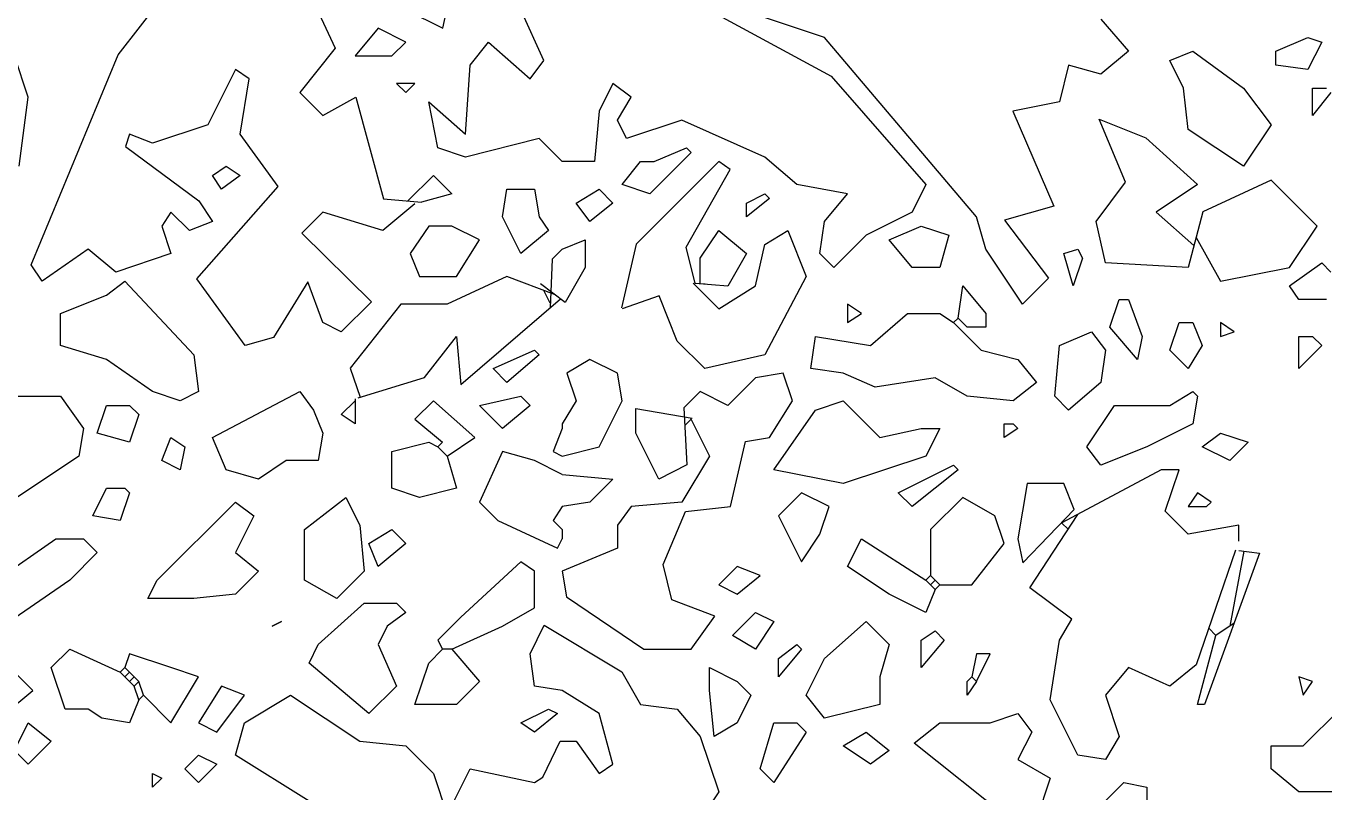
# Model space of a CAD drawing. Header units: millimetres. Extents: x 1211.91 to 1219.54, y 1029.16 to 1038.08.
# Drawn here: x 1215.802 to 1216.547, y 1035.919 to 1036.358 of the extents above; entities that cross this region are included whole.
import ezdxf

# ---------------------------------------------------------------- set-up
doc = ezdxf.new("R2010")
doc.units = ezdxf.units.MM
doc.header["$MEASUREMENT"] = 0
for name, color, linetype in [('Hojas01', 94, 'CONTINUOUS'), ('Hojas02', 62, 'CONTINUOUS'), ('Tronco', 34, 'CONTINUOUS')]:
    doc.layers.add(name, color=color, linetype=linetype)

msp = doc.modelspace()

# ---------------------------------------------------------------- linework, layer by layer
at = {"layer": 'Hojas01', "linetype": 'Continuous'}
for p, q in [((1216.04109, 1036.35706), (1216.04492, 1036.37488)), ((1215.96995, 1036.36564), (1215.97945, 1036.34558)), ((1216.01984, 1036.36762), (1216.04109, 1036.35706)), ((1216.09904, 1036.33858), (1216.08584, 1036.36762)), ((1216.41848, 1036.36234), (1216.43432, 1036.34386)), ((1216.0568, 1036.33594), (1216.06736, 1036.34914)), ((1216.06736, 1036.34914), (1216.09112, 1036.32802)), ((1215.97945, 1036.34558), (1215.95912, 1036.3201)), ((1216.09112, 1036.32802), (1216.09904, 1036.33858)), ((1216.43432, 1036.34386), (1216.41848, 1036.33066)), ((1215.92216, 1036.3333), (1215.90632, 1036.30162)), ((1215.93008, 1036.32802), (1215.92216, 1036.3333)), ((1216.05416, 1036.29634), (1216.0568, 1036.33594)), ((1216.4, 1036.33594), (1216.39472, 1036.31482)), ((1216.41848, 1036.33066), (1216.4, 1036.33594)), ((1215.9248, 1036.29634), (1215.93008, 1036.32802)), ((1216.13864, 1036.32538), (1216.13072, 1036.30954)), ((1216.1492, 1036.31746), (1216.13864, 1036.32538)), ((1215.95912, 1036.3201), (1215.97232, 1036.3069)), ((1215.97232, 1036.3069), (1215.9912, 1036.3176)), ((1215.9912, 1036.3176), (1216.00704, 1036.25912)), ((1216.14128, 1036.30426), (1216.1492, 1036.31746)), ((1216.03832, 1036.28842), (1216.03304, 1036.31482)), ((1216.03304, 1036.31482), (1216.05416, 1036.29634)), ((1216.13072, 1036.30954), (1216.12808, 1036.2805)), ((1216.39472, 1036.31482), (1216.36806, 1036.30954)), ((1216.36806, 1036.30954), (1216.39155, 1036.25503)), ((1215.90632, 1036.30162), (1215.87464, 1036.29106)), ((1216.14656, 1036.2937), (1216.14128, 1036.30426)), ((1216.17824, 1036.30426), (1216.14656, 1036.2937)), ((1216.22576, 1036.28314), (1216.17824, 1036.30426)), ((1216.43274, 1036.26876), (1216.41756, 1036.30492)), ((1216.41756, 1036.30492), (1216.44435, 1036.2941)), ((1215.86144, 1036.29634), (1215.85907, 1036.28922)), ((1215.87464, 1036.29106), (1215.86144, 1036.29634)), ((1215.94671, 1036.26625), (1215.9248, 1036.29634)), ((1216.44435, 1036.2941), (1216.47392, 1036.2673)), ((1215.85907, 1036.28922), (1215.90117, 1036.25793)), ((1216.05416, 1036.28314), (1216.03832, 1036.28842)), ((1216.0964, 1036.2937), (1216.05416, 1036.28314)), ((1216.1096, 1036.2805), (1216.0964, 1036.2937)), ((1216.12808, 1036.2805), (1216.1096, 1036.2805)), ((1216.19936, 1036.2805), (1216.15197, 1036.23312)), ((1216.20596, 1036.27602), (1216.19936, 1036.2805)), ((1216.24424, 1036.2673), (1216.22576, 1036.28314)), ((1216.02103, 1036.25793), (1216.03568, 1036.27258)), ((1216.03568, 1036.27258), (1216.04624, 1036.26202)), ((1216.18062, 1036.2314), (1216.20596, 1036.27602)), ((1215.89999, 1036.21318), (1215.94671, 1036.26625)), ((1216.27328, 1036.26202), (1216.24424, 1036.2673)), ((1216.31816, 1036.2673), (1216.31024, 1036.25146)), ((1216.41584, 1036.24618), (1216.43274, 1036.26876)), ((1216.47392, 1036.2673), (1216.45016, 1036.25146)), ((1216.51616, 1036.26994), (1216.47709, 1036.25173)), ((1216.54256, 1036.24354), (1216.51616, 1036.26994)), ((1215.90117, 1036.25793), (1215.90896, 1036.24618)), ((1216.00704, 1036.25912), (1216.02882, 1036.25727)), ((1216.04624, 1036.26202), (1216.02882, 1036.25727)), ((1216.26008, 1036.24618), (1216.27328, 1036.26202)), ((1215.8852, 1036.25146), (1215.87992, 1036.24354)), ((1215.89576, 1036.2409), (1215.8852, 1036.25146)), ((1215.97232, 1036.25146), (1215.96031, 1036.23945)), ((1216.00664, 1036.2409), (1215.97232, 1036.25146)), ((1216.02512, 1036.25622), (1216.00664, 1036.2409)), ((1216.31024, 1036.25146), (1216.28384, 1036.23826)), ((1216.39155, 1036.25503), (1216.36331, 1036.24684)), ((1216.45016, 1036.25146), (1216.47194, 1036.23232)), ((1216.47709, 1036.25173), (1216.46864, 1036.21978)), ((1215.87992, 1036.24354), (1215.8852, 1036.2277)), ((1215.90896, 1036.24618), (1215.89576, 1036.2409)), ((1216.25744, 1036.2277), (1216.26008, 1036.24618)), ((1216.36331, 1036.24684), (1216.38852, 1036.21358)), ((1216.42112, 1036.22242), (1216.41584, 1036.24618)), ((1216.52672, 1036.21978), (1216.54256, 1036.24354)), ((1215.96031, 1036.23945), (1216.00017, 1036.20012)), ((1216.1096, 1036.23034), (1216.1228, 1036.23562)), ((1216.1228, 1036.23562), (1216.1228, 1036.21978)), ((1216.1888, 1036.22506), (1216.19936, 1036.2409)), ((1216.19936, 1036.2409), (1216.2152, 1036.2277)), ((1216.22576, 1036.23298), (1216.23896, 1036.2409)), ((1216.23896, 1036.2409), (1216.24952, 1036.2145)), ((1216.28384, 1036.23826), (1216.26536, 1036.21978)), ((1216.47313, 1036.23694), (1216.48712, 1036.21186)), ((1215.83768, 1036.23034), (1215.81128, 1036.21186)), ((1215.85352, 1036.21714), (1215.83768, 1036.23034)), ((1215.8852, 1036.2277), (1215.85352, 1036.21714)), ((1216.10379, 1036.22454), (1216.1096, 1036.23034)), ((1216.15197, 1036.23312), (1216.14353, 1036.19655)), ((1216.18577, 1036.21054), (1216.18062, 1036.2314)), ((1216.2152, 1036.2277), (1216.20464, 1036.20909)), ((1216.22048, 1036.20922), (1216.22576, 1036.23298)), ((1216.26536, 1036.21978), (1216.25744, 1036.2277)), ((1216.3736, 1036.19866), (1216.35248, 1036.23034)), ((1215.81128, 1036.21186), (1215.80508, 1036.22124)), ((1216.10379, 1036.22454), (1216.10261, 1036.19655)), ((1216.1228, 1036.21978), (1216.11132, 1036.19972)), ((1216.1888, 1036.21028), (1216.1888, 1036.22506)), ((1216.46864, 1036.21978), (1216.42112, 1036.22242)), ((1216.48712, 1036.21186), (1216.52672, 1036.21978)), ((1215.92771, 1036.1749), (1215.89999, 1036.21318)), ((1216.07792, 1036.2145), (1216.0436, 1036.19866)), ((1216.10525, 1036.20421), (1216.07792, 1036.2145)), ((1216.24952, 1036.2145), (1216.22576, 1036.16962)), ((1216.38852, 1036.21358), (1216.3736, 1036.19866)), ((1215.96361, 1036.21147), (1215.94394, 1036.17966)), ((1215.97232, 1036.1881), (1215.96361, 1036.21147)), ((1216.11132, 1036.19972), (1216.09719, 1036.21041)), ((1216.10274, 1036.19932), (1216.09904, 1036.20658)), ((1216.18471, 1036.21068), (1216.19936, 1036.19602)), ((1216.20464, 1036.20909), (1216.18577, 1036.21054)), ((1216.19157, 1036.21015), (1216.18629, 1036.21054)), ((1216.19936, 1036.19602), (1216.22048, 1036.20922)), ((1216.00017, 1036.20012), (1215.98288, 1036.18282)), ((1216.01707, 1036.19866), (1215.98803, 1036.16197)), ((1216.0436, 1036.19866), (1216.01707, 1036.19866)), ((1216.05139, 1036.1526), (1216.10855, 1036.2017)), ((1216.16517, 1036.20355), (1216.14392, 1036.19602)), ((1216.1756, 1036.17754), (1216.16517, 1036.20355)), ((1215.98288, 1036.18282), (1215.97232, 1036.1881)), ((1215.94394, 1036.17966), (1215.92771, 1036.1749)), ((1216.03053, 1036.15656), (1216.04888, 1036.18018)), ((1216.04888, 1036.18018), (1216.05139, 1036.1526)), ((1216.19144, 1036.1617), (1216.1756, 1036.17754)), ((1216.22576, 1036.16962), (1216.19144, 1036.1617)), ((1215.98803, 1036.16197), (1215.99371, 1036.14534)), ((1215.99252, 1036.14494), (1216.03053, 1036.15656)), ((1216.22048, 1036.15642), (1216.20464, 1036.14058)), ((1216.23632, 1036.15906), (1216.22048, 1036.15642)), ((1216.2416, 1036.14322), (1216.23632, 1036.15906)), ((1216.1888, 1036.1485), (1216.17943, 1036.13913)), ((1216.20464, 1036.14058), (1216.1888, 1036.1485)), ((1215.98288, 1036.1353), (1215.9908, 1036.14322)), ((1215.9908, 1036.14441), (1215.9908, 1036.13002)), ((1216.15184, 1036.12474), (1216.15184, 1036.13887)), ((1216.15184, 1036.13887), (1216.18405, 1036.13319)), ((1216.17943, 1036.13913), (1216.18115, 1036.1064)), ((1216.2284, 1036.1221), (1216.2416, 1036.14322)), ((1215.9908, 1036.13002), (1215.98288, 1036.1353)), ((1216.18352, 1036.13266), (1216.17996, 1036.1291)), ((1216.18313, 1036.13332), (1216.19408, 1036.11154)), ((1216.16504, 1036.09834), (1216.15184, 1036.12474)), ((1216.20609, 1036.08264), (1216.21467, 1036.11986)), ((1216.21467, 1036.11986), (1216.2284, 1036.1221)), ((1216.19408, 1036.11154), (1216.17824, 1036.08514)), ((1216.18115, 1036.1064), (1216.16504, 1036.09834)), ((1216.4532, 1036.10362), (1216.39617, 1036.07313)), ((1216.46336, 1036.10362), (1216.4532, 1036.10362)), ((1216.45544, 1036.07986), (1216.46336, 1036.10362)), ((1216.37624, 1036.0957), (1216.37096, 1036.06402)), ((1216.39736, 1036.0957), (1216.37624, 1036.0957)), ((1216.4033, 1036.08079), (1216.39736, 1036.0957)), ((1216.1492, 1036.0825), (1216.14128, 1036.07194)), ((1216.17824, 1036.08514), (1216.1492, 1036.0825)), ((1216.16742, 1036.04924), (1216.18022, 1036.07973)), ((1216.18022, 1036.07973), (1216.20609, 1036.08264)), ((1216.37373, 1036.0503), (1216.4033, 1036.08079)), ((1216.37783, 1036.03591), (1216.40541, 1036.07802)), ((1216.46864, 1036.06666), (1216.45544, 1036.07986)), ((1216.14128, 1036.07194), (1216.14128, 1036.05874)), ((1216.39987, 1036.06944), (1216.39604, 1036.07326)), ((1216.49768, 1036.07194), (1216.46864, 1036.06666)), ((1216.49768, 1036.0627), (1216.49768, 1036.07194)), ((1216.37096, 1036.06402), (1216.37373, 1036.0503)), ((1216.14128, 1036.05874), (1216.1096, 1036.04554)), ((1216.49583, 1036.05756), (1216.47313, 1035.99169)), ((1216.50956, 1036.05584), (1216.47801, 1035.96898)), ((1216.50045, 1036.05703), (1216.4924, 1036.01386)), ((1216.49768, 1036.05729), (1216.50956, 1036.05584)), ((1216.17243, 1036.02904), (1216.16742, 1036.04924)), ((1216.1096, 1036.04554), (1216.11211, 1036.03076)), ((1216.40185, 1036.01796), (1216.37783, 1036.03591)), ((1216.11211, 1036.03076), (1216.15646, 1036.00066)), ((1216.19712, 1036.01967), (1216.17243, 1036.02904)), ((1216.18352, 1036.00066), (1216.19712, 1036.01967)), ((1216.09112, 1035.99802), (1216.09931, 1036.01439)), ((1216.09931, 1036.01439), (1216.14379, 1035.98773)), ((1216.39472, 1036.00594), (1216.40185, 1036.01796)), ((1216.48448, 1036.00858), (1216.48039, 1036.01268)), ((1216.49491, 1036.01558), (1216.48448, 1036.00858)), ((1216.38944, 1035.97162), (1216.39472, 1036.00594)), ((1216.47392, 1035.96898), (1216.48448, 1036.00858)), ((1216.09376, 1035.97954), (1216.09112, 1035.99802)), ((1216.15646, 1036.00066), (1216.18352, 1036.00066)), ((1216.43432, 1035.9901), (1216.42112, 1035.97426)), ((1216.45808, 1035.97954), (1216.43432, 1035.9901)), ((1216.47313, 1035.99169), (1216.45808, 1035.97954)), ((1216.14379, 1035.98773), (1216.15448, 1035.96898)), ((1215.92744, 1035.95842), (1215.95384, 1035.97426)), ((1215.95384, 1035.97426), (1215.99344, 1035.94786)), ((1216.1096, 1035.9769), (1216.09376, 1035.97954)), ((1216.13072, 1035.9637), (1216.1096, 1035.9769)), ((1216.42112, 1035.97426), (1216.42904, 1035.9505)), ((1216.15448, 1035.96898), (1216.1756, 1035.96634)), ((1216.1756, 1035.96634), (1216.1888, 1035.9505)), ((1216.40528, 1035.93994), (1216.38944, 1035.97162)), ((1216.53464, 1035.94522), (1216.55576, 1035.96634)), ((1216.13864, 1035.93466), (1216.13072, 1035.9637)), ((1216.35512, 1035.95842), (1216.37096, 1035.9637)), ((1216.37096, 1035.9637), (1216.37888, 1035.95314)), ((1215.92216, 1035.93994), (1215.92744, 1035.95842)), ((1216.31143, 1035.94668), (1216.32608, 1035.95842)), ((1216.32608, 1035.95842), (1216.35512, 1035.95842)), ((1216.37888, 1035.95314), (1216.37096, 1035.9373)), ((1215.99344, 1035.94786), (1216.01984, 1035.94522)), ((1216.01984, 1035.94522), (1216.03568, 1035.92938)), ((1216.09851, 1035.92727), (1216.10841, 1035.94786)), ((1216.10841, 1035.94786), (1216.11752, 1035.94786)), ((1216.11752, 1035.94786), (1216.13072, 1035.92938)), ((1216.1888, 1035.9505), (1216.19936, 1035.91882)), ((1216.36515, 1035.90391), (1216.31143, 1035.94668)), ((1216.42904, 1035.9505), (1216.42112, 1035.9373)), ((1216.51616, 1035.93202), (1216.51616, 1035.94522)), ((1216.51616, 1035.94522), (1216.53464, 1035.94522)), ((1215.9644, 1035.91354), (1215.92216, 1035.93994)), ((1216.37096, 1035.9373), (1216.38944, 1035.92674)), ((1216.42112, 1035.9373), (1216.40528, 1035.93994)), ((1216.03568, 1035.92938), (1216.0436, 1035.90562)), ((1216.0436, 1035.90562), (1216.0568, 1035.93202)), ((1216.0568, 1035.93202), (1216.09376, 1035.9241)), ((1216.13072, 1035.92938), (1216.13864, 1035.93466)), ((1216.532, 1035.91882), (1216.51616, 1035.93202)), ((1216.09376, 1035.9241), (1216.09851, 1035.92727)), ((1216.38944, 1035.92674), (1216.38152, 1035.90298)), ((1216.41848, 1035.9109), (1216.43168, 1035.9241)), ((1216.43168, 1035.9241), (1216.44488, 1035.92146)), ((1216.19936, 1035.91882), (1216.17824, 1035.88714)), ((1216.56104, 1035.91882), (1216.532, 1035.91882))]:
    msp.add_line(p, q, dxfattribs=at)
at = {"layer": 'Hojas01', "color": 5, "linetype": 'Continuous'}
msp.add_line((1216.47801, 1035.96898), (1216.47392, 1035.96898), dxfattribs=at)
at = {"layer": 'Hojas02', "linetype": 'Continuous'}
for p, q in [((1216.004, 1036.35706), (1215.9908, 1036.34122)), ((1216.01984, 1036.34914), (1216.004, 1036.35706)), ((1216.01192, 1036.34122), (1216.01984, 1036.34914)), ((1216.5188, 1036.34386), (1216.53728, 1036.35178)), ((1216.53728, 1036.35178), (1216.5452, 1036.34914)), ((1216.5452, 1036.34914), (1216.53728, 1036.3333)), ((1215.9908, 1036.34122), (1216.01192, 1036.34122)), ((1216.45808, 1036.33858), (1216.47128, 1036.34386)), ((1216.466, 1036.32274), (1216.45808, 1036.33858)), ((1216.47128, 1036.34386), (1216.50032, 1036.32274)), ((1216.5188, 1036.33594), (1216.5188, 1036.34386)), ((1216.53728, 1036.3333), (1216.5188, 1036.33594)), ((1216.02512, 1036.32538), (1216.01456, 1036.32538)), ((1216.01456, 1036.32538), (1216.01984, 1036.3201)), ((1216.01984, 1036.3201), (1216.02512, 1036.32538)), ((1216.46864, 1036.29898), (1216.466, 1036.32274)), ((1216.50032, 1036.32274), (1216.51616, 1036.30162)), ((1216.53992, 1036.3069), (1216.53992, 1036.32274)), ((1216.53992, 1036.32274), (1216.54784, 1036.32274)), ((1216.55048, 1036.3201), (1216.53992, 1036.3069)), ((1216.51616, 1036.30162), (1216.50032, 1036.27786)), ((1216.50032, 1036.27786), (1216.46864, 1036.29898)), ((1216.1624, 1036.2805), (1216.18088, 1036.28842)), ((1216.18088, 1036.28842), (1216.18352, 1036.28578)), ((1216.14392, 1036.2673), (1216.15448, 1036.2805)), ((1216.15448, 1036.2805), (1216.1624, 1036.2805)), ((1216.18352, 1036.28578), (1216.15976, 1036.26202)), ((1215.90896, 1036.27258), (1215.91688, 1036.27786)), ((1215.91424, 1036.26466), (1215.90896, 1036.27258)), ((1215.9248, 1036.27258), (1215.91424, 1036.26466)), ((1215.91688, 1036.27786), (1215.9248, 1036.27258)), ((1216.07528, 1036.24882), (1216.07792, 1036.26466)), ((1216.07792, 1036.26466), (1216.09376, 1036.26466)), ((1216.09376, 1036.26466), (1216.0964, 1036.24882)), ((1216.11752, 1036.25674), (1216.13072, 1036.26466)), ((1216.13072, 1036.26466), (1216.13864, 1036.25674)), ((1216.15976, 1036.26202), (1216.14392, 1036.2673)), ((1216.12544, 1036.24618), (1216.11752, 1036.25674)), ((1216.13864, 1036.25674), (1216.12544, 1036.24618)), ((1216.2152, 1036.25674), (1216.22576, 1036.26202)), ((1216.2284, 1036.25938), (1216.2152, 1036.24882)), ((1216.2152, 1036.24882), (1216.2152, 1036.25674)), ((1216.22576, 1036.26202), (1216.2284, 1036.25938)), ((1216.03304, 1036.24354), (1216.02248, 1036.2277)), ((1216.04624, 1036.24354), (1216.03304, 1036.24354)), ((1216.06208, 1036.23562), (1216.04624, 1036.24354)), ((1216.08584, 1036.2277), (1216.07528, 1036.24882)), ((1216.0964, 1036.24882), (1216.10168, 1036.2409)), ((1216.29704, 1036.23562), (1216.31552, 1036.24354)), ((1216.31552, 1036.24354), (1216.33136, 1036.23826)), ((1216.04888, 1036.2145), (1216.06208, 1036.23562)), ((1216.10168, 1036.2409), (1216.08584, 1036.2277)), ((1216.31024, 1036.21978), (1216.29704, 1036.23562)), ((1216.33136, 1036.23826), (1216.32608, 1036.21978)), ((1216.02248, 1036.2277), (1216.02776, 1036.2145)), ((1216.39736, 1036.2277), (1216.40528, 1036.23034)), ((1216.40264, 1036.20922), (1216.39736, 1036.2277)), ((1216.40528, 1036.23034), (1216.40792, 1036.22506)), ((1216.32608, 1036.21978), (1216.31024, 1036.21978)), ((1216.40792, 1036.22506), (1216.40264, 1036.20922)), ((1216.52672, 1036.20922), (1216.5452, 1036.22242)), ((1216.5452, 1036.22242), (1216.55048, 1036.21714)), ((1216.02776, 1036.2145), (1216.04888, 1036.2145)), ((1215.84824, 1036.20394), (1215.8588, 1036.21186)), ((1215.8588, 1036.21186), (1215.8984, 1036.16962)), ((1216.33664, 1036.19074), (1216.33928, 1036.20922)), ((1216.33928, 1036.20922), (1216.35248, 1036.19338)), ((1216.532, 1036.2013), (1216.52672, 1036.20922)), ((1215.82184, 1036.19338), (1215.84824, 1036.20394)), ((1216.2812, 1036.19338), (1216.27328, 1036.19866)), ((1216.27328, 1036.19866), (1216.27328, 1036.1881)), ((1216.42376, 1036.18546), (1216.42904, 1036.2013)), ((1216.42904, 1036.2013), (1216.43432, 1036.2013)), ((1216.43432, 1036.2013), (1216.44224, 1036.18018)), ((1216.54784, 1036.2013), (1216.532, 1036.2013)), ((1215.82184, 1036.1749), (1215.82184, 1036.19338)), ((1216.27328, 1036.1881), (1216.2812, 1036.19338)), ((1216.28648, 1036.1749), (1216.3076, 1036.19338)), ((1216.3076, 1036.19338), (1216.32608, 1036.19338)), ((1216.32608, 1036.19338), (1216.334, 1036.1881)), ((1216.33664, 1036.19074), (1216.334, 1036.1881)), ((1216.34192, 1036.18546), (1216.33664, 1036.19074)), ((1216.35248, 1036.19338), (1216.35248, 1036.18546)), ((1216.334, 1036.1881), (1216.34984, 1036.17226)), ((1216.35248, 1036.18546), (1216.34192, 1036.18546)), ((1216.39472, 1036.1749), (1216.4132, 1036.18282)), ((1216.4132, 1036.18282), (1216.42112, 1036.17226)), ((1216.4396, 1036.16698), (1216.42376, 1036.18546)), ((1216.45808, 1036.17226), (1216.46336, 1036.1881)), ((1216.46336, 1036.1881), (1216.47128, 1036.1881)), ((1216.47128, 1036.1881), (1216.47656, 1036.1749)), ((1216.49504, 1036.18282), (1216.48712, 1036.1881)), ((1216.48712, 1036.1881), (1216.48712, 1036.18018)), ((1216.48712, 1036.18018), (1216.49504, 1036.18282)), ((1215.84824, 1036.16698), (1215.82184, 1036.1749)), ((1216.25216, 1036.1617), (1216.2548, 1036.18018)), ((1216.2548, 1036.18018), (1216.28648, 1036.1749)), ((1216.39208, 1036.14586), (1216.39472, 1036.1749)), ((1216.44224, 1036.18018), (1216.4396, 1036.16698)), ((1216.47656, 1036.1749), (1216.46864, 1036.1617)), ((1216.532, 1036.1617), (1216.532, 1036.18018)), ((1216.532, 1036.18018), (1216.53992, 1036.18018)), ((1216.5452, 1036.1749), (1216.532, 1036.1617)), ((1216.53992, 1036.18018), (1216.5452, 1036.1749)), ((1215.8984, 1036.16962), (1215.90104, 1036.1485)), ((1216.07, 1036.1617), (1216.09376, 1036.17226)), ((1216.0964, 1036.16962), (1216.07792, 1036.15378)), ((1216.09376, 1036.17226), (1216.0964, 1036.16962)), ((1216.34984, 1036.17226), (1216.37096, 1036.16698)), ((1216.42112, 1036.17226), (1216.41848, 1036.15378)), ((1216.46864, 1036.1617), (1216.45808, 1036.17226)), ((1215.87464, 1036.1485), (1215.84824, 1036.16698)), ((1216.07792, 1036.15378), (1216.07, 1036.1617)), ((1216.12544, 1036.16698), (1216.11224, 1036.15906)), ((1216.14128, 1036.15906), (1216.12544, 1036.16698)), ((1216.27064, 1036.15906), (1216.25216, 1036.1617)), ((1216.37096, 1036.16698), (1216.38152, 1036.15378)), ((1216.11224, 1036.15906), (1216.11752, 1036.14322)), ((1216.14392, 1036.14322), (1216.14128, 1036.15906)), ((1216.28912, 1036.15114), (1216.27064, 1036.15906)), ((1216.32344, 1036.15642), (1216.28912, 1036.15114)), ((1216.34192, 1036.14586), (1216.32344, 1036.15642)), ((1216.38152, 1036.15378), (1216.36832, 1036.14322)), ((1216.41848, 1036.15378), (1216.4, 1036.13794)), ((1215.78752, 1036.14586), (1215.82184, 1036.14586)), ((1215.82184, 1036.14586), (1215.83504, 1036.12738)), ((1215.89048, 1036.14322), (1215.87464, 1036.1485)), ((1215.90104, 1036.1485), (1215.89048, 1036.14322)), ((1215.90896, 1036.1221), (1215.95912, 1036.1485)), ((1215.95912, 1036.1485), (1215.96704, 1036.13794)), ((1216.06208, 1036.14058), (1216.08584, 1036.14586)), ((1216.08584, 1036.14586), (1216.09112, 1036.14058)), ((1216.36832, 1036.14322), (1216.34192, 1036.14586)), ((1216.4, 1036.13794), (1216.39208, 1036.14586)), ((1216.45808, 1036.14058), (1216.47128, 1036.1485)), ((1216.47128, 1036.1485), (1216.47392, 1036.14586)), ((1216.47392, 1036.14586), (1216.47128, 1036.13002)), ((1215.84296, 1036.12474), (1215.84824, 1036.14058)), ((1215.84824, 1036.14058), (1215.86144, 1036.14058)), ((1215.86144, 1036.14058), (1215.86672, 1036.1353)), ((1215.96704, 1036.13794), (1215.97232, 1036.12474)), ((1216.03568, 1036.14322), (1216.02512, 1036.13266)), ((1216.05944, 1036.1221), (1216.03568, 1036.14322)), ((1216.07528, 1036.12738), (1216.06208, 1036.14058)), ((1216.09112, 1036.14058), (1216.07528, 1036.12738)), ((1216.11752, 1036.14322), (1216.1096, 1036.13002)), ((1216.13072, 1036.11682), (1216.14392, 1036.14322)), ((1216.23104, 1036.10362), (1216.2548, 1036.13794)), ((1216.2548, 1036.13794), (1216.27064, 1036.14322)), ((1216.27064, 1036.14322), (1216.29176, 1036.1221)), ((1216.41056, 1036.11682), (1216.4264, 1036.14058)), ((1216.4264, 1036.14058), (1216.44488, 1036.14058)), ((1216.44488, 1036.14058), (1216.45808, 1036.14058)), ((1215.86672, 1036.1353), (1215.86144, 1036.11946)), ((1216.02512, 1036.13266), (1216.04096, 1036.11946)), ((1215.83504, 1036.12738), (1215.8324, 1036.11154)), ((1215.86144, 1036.11946), (1215.84296, 1036.12474)), ((1215.97232, 1036.12474), (1215.96968, 1036.1089)), ((1216.1096, 1036.12738), (1216.10432, 1036.11418)), ((1216.1096, 1036.13002), (1216.1096, 1036.12738)), ((1216.1096, 1036.13002), (1216.1096, 1036.12738)), ((1216.29176, 1036.1221), (1216.31552, 1036.12738)), ((1216.31552, 1036.12738), (1216.32608, 1036.12738)), ((1216.32608, 1036.12738), (1216.31816, 1036.11154)), ((1216.36304, 1036.1221), (1216.36304, 1036.13002)), ((1216.36304, 1036.13002), (1216.36832, 1036.13002)), ((1216.37096, 1036.12738), (1216.36304, 1036.1221)), ((1216.36832, 1036.13002), (1216.37096, 1036.12738)), ((1216.47128, 1036.13002), (1216.44488, 1036.11682)), ((1216.47656, 1036.11682), (1216.48712, 1036.12474)), ((1216.48712, 1036.12474), (1216.50296, 1036.11946)), ((1215.87992, 1036.1089), (1215.8852, 1036.1221)), ((1215.8852, 1036.1221), (1215.89312, 1036.11682)), ((1215.89312, 1036.11682), (1215.89048, 1036.10362)), ((1215.91688, 1036.10362), (1215.90896, 1036.1221)), ((1216.01192, 1036.11418), (1216.03304, 1036.11946)), ((1216.03304, 1036.11946), (1216.03832, 1036.11682)), ((1216.04096, 1036.11946), (1216.03832, 1036.11682)), ((1216.0436, 1036.11154), (1216.03832, 1036.11682)), ((1216.0436, 1036.11154), (1216.05944, 1036.1221)), ((1216.1096, 1036.11154), (1216.13072, 1036.11682)), ((1216.41848, 1036.10626), (1216.41056, 1036.11682)), ((1216.44488, 1036.11682), (1216.41848, 1036.10626)), ((1216.4924, 1036.1089), (1216.47656, 1036.11682)), ((1216.50296, 1036.11946), (1216.4924, 1036.1089)), ((1215.8324, 1036.11154), (1215.78488, 1036.07986)), ((1215.89048, 1036.10362), (1215.87992, 1036.1089)), ((1215.9512, 1036.1089), (1215.93536, 1036.09834)), ((1215.96968, 1036.1089), (1215.9512, 1036.1089)), ((1216.01192, 1036.09306), (1216.01192, 1036.11418)), ((1216.0436, 1036.11154), (1216.04888, 1036.09306)), ((1216.07528, 1036.11418), (1216.06208, 1036.08514)), ((1216.09376, 1036.1089), (1216.07528, 1036.11418)), ((1216.1096, 1036.10098), (1216.09376, 1036.1089)), ((1216.10432, 1036.11418), (1216.1096, 1036.11154)), ((1216.31816, 1036.11154), (1216.27064, 1036.0957)), ((1215.93536, 1036.09834), (1215.91688, 1036.10362)), ((1216.1096, 1036.10098), (1216.13864, 1036.09834)), ((1216.27064, 1036.0957), (1216.23104, 1036.10362)), ((1216.30232, 1036.09042), (1216.334, 1036.10626)), ((1216.33664, 1036.10362), (1216.31024, 1036.0825)), ((1216.334, 1036.10626), (1216.33664, 1036.10362)), ((1215.84032, 1036.07722), (1215.84824, 1036.09306)), ((1215.84824, 1036.09306), (1215.8588, 1036.09306)), ((1215.8588, 1036.09306), (1215.86144, 1036.09042)), ((1216.02776, 1036.08778), (1216.01192, 1036.09306)), ((1216.04888, 1036.09306), (1216.02776, 1036.08778)), ((1216.13864, 1036.09834), (1216.12544, 1036.08514)), ((1215.86144, 1036.09042), (1215.85616, 1036.07458)), ((1215.96176, 1036.0693), (1215.98552, 1036.08778)), ((1215.98552, 1036.08778), (1215.99344, 1036.07194)), ((1216.24688, 1036.09042), (1216.23368, 1036.07722)), ((1216.26272, 1036.0825), (1216.24688, 1036.09042)), ((1216.31024, 1036.0825), (1216.30232, 1036.09042)), ((1216.33928, 1036.08778), (1216.3208, 1036.0693)), ((1216.35776, 1036.07722), (1216.33928, 1036.08778)), ((1216.47392, 1036.09042), (1216.46864, 1036.0825)), ((1216.48184, 1036.08514), (1216.47392, 1036.09042)), ((1215.87728, 1036.04026), (1215.92216, 1036.08514)), ((1215.92216, 1036.08514), (1215.93272, 1036.07722)), ((1216.06208, 1036.08514), (1216.07264, 1036.07458)), ((1216.1096, 1036.0825), (1216.10432, 1036.07458)), ((1216.12544, 1036.08514), (1216.1096, 1036.0825)), ((1216.25744, 1036.06666), (1216.26272, 1036.0825)), ((1216.46864, 1036.0825), (1216.4792, 1036.0825)), ((1216.4792, 1036.0825), (1216.48184, 1036.08514)), ((1215.85616, 1036.07458), (1215.84032, 1036.07722)), ((1215.93272, 1036.07722), (1215.92216, 1036.0561)), ((1215.99344, 1036.07194), (1215.99608, 1036.04554)), ((1216.07264, 1036.07458), (1216.10696, 1036.05874)), ((1216.10432, 1036.07458), (1216.1096, 1036.0693)), ((1216.23368, 1036.07722), (1216.24688, 1036.05082)), ((1216.36304, 1036.06138), (1216.35776, 1036.07722)), ((1215.78488, 1036.04026), (1215.8192, 1036.06402)), ((1215.8192, 1036.06402), (1215.83504, 1036.06402)), ((1215.83504, 1036.06402), (1215.84296, 1036.0561)), ((1215.96176, 1036.04026), (1215.96176, 1036.0693)), ((1215.99872, 1036.06138), (1216.01192, 1036.0693)), ((1216.01192, 1036.0693), (1216.01984, 1036.06138)), ((1216.10696, 1036.05874), (1216.1096, 1036.06402)), ((1216.1096, 1036.0693), (1216.1096, 1036.06402)), ((1216.24688, 1036.05082), (1216.25744, 1036.06666)), ((1216.27328, 1036.04818), (1216.2812, 1036.06402)), ((1216.2812, 1036.06402), (1216.31816, 1036.04026)), ((1216.3208, 1036.0693), (1216.3208, 1036.0429)), ((1215.84296, 1036.0561), (1215.82712, 1036.04026)), ((1215.92216, 1036.0561), (1215.93536, 1036.04554)), ((1216.004, 1036.04818), (1215.99872, 1036.06138)), ((1216.01984, 1036.06138), (1216.004, 1036.04818)), ((1216.34456, 1036.03762), (1216.36304, 1036.06138)), ((1216.08584, 1036.05082), (1216.05152, 1036.01914)), ((1216.09376, 1036.04554), (1216.08584, 1036.05082)), ((1216.20992, 1036.04818), (1216.19936, 1036.03762)), ((1216.22312, 1036.0429), (1216.20992, 1036.04818)), ((1216.29704, 1036.03234), (1216.27328, 1036.04818)), ((1215.93536, 1036.04554), (1215.92216, 1036.03234)), ((1215.99608, 1036.04554), (1215.98024, 1036.0297)), ((1216.09376, 1036.02442), (1216.09376, 1036.04554)), ((1216.20992, 1036.03234), (1216.22312, 1036.0429)), ((1216.3208, 1036.0429), (1216.31816, 1036.04026)), ((1216.32344, 1036.04026), (1216.3208, 1036.0429)), ((1215.82712, 1036.04026), (1215.7928, 1036.0165)), ((1215.872, 1036.0297), (1215.87728, 1036.04026)), ((1215.98024, 1036.0297), (1215.96176, 1036.04026)), ((1216.19936, 1036.03762), (1216.20992, 1036.03234)), ((1216.3208, 1036.03762), (1216.31816, 1036.04026)), ((1216.32344, 1036.03498), (1216.31816, 1036.02178)), ((1216.32344, 1036.04026), (1216.3208, 1036.03762)), ((1216.32344, 1036.03498), (1216.3208, 1036.03762)), ((1216.32608, 1036.03762), (1216.32344, 1036.04026)), ((1216.32608, 1036.03762), (1216.32344, 1036.03498)), ((1216.32608, 1036.03762), (1216.34456, 1036.03762)), ((1215.8984, 1036.0297), (1215.872, 1036.0297)), ((1215.92216, 1036.03234), (1215.8984, 1036.0297)), ((1215.96968, 1036.0033), (1215.99608, 1036.02706)), ((1215.99608, 1036.02706), (1216.01456, 1036.02706)), ((1216.01456, 1036.02706), (1216.01984, 1036.02178)), ((1216.31816, 1036.02178), (1216.29704, 1036.03234)), ((1216.01984, 1036.02178), (1216.00928, 1036.01386)), ((1216.05152, 1036.01914), (1216.03832, 1036.00594)), ((1216.07528, 1036.01386), (1216.09376, 1036.02442)), ((1216.20728, 1036.00858), (1216.22048, 1036.02178)), ((1216.22048, 1036.02178), (1216.23104, 1036.0165)), ((1215.94856, 1036.0165), (1215.94328, 1036.01386)), ((1215.94328, 1036.01386), (1215.94856, 1036.0165)), ((1216.00928, 1036.01386), (1216.004, 1036.0033)), ((1216.04624, 1036.00066), (1216.07528, 1036.01386)), ((1216.23104, 1036.0165), (1216.22048, 1036.00066)), ((1216.26008, 1035.99538), (1216.28384, 1036.0165)), ((1216.28384, 1036.0165), (1216.29704, 1036.0033)), ((1216.31552, 1036.00594), (1216.32344, 1036.01122)), ((1216.32344, 1036.01122), (1216.32872, 1036.00594)), ((1216.03832, 1036.00594), (1216.04096, 1036.00066)), ((1216.22048, 1036.00066), (1216.20728, 1036.00858)), ((1216.32872, 1036.00594), (1216.31552, 1035.9901)), ((1216.31552, 1035.9901), (1216.31552, 1036.00594)), ((1215.81656, 1035.9901), (1215.82712, 1036.00066)), ((1215.82712, 1036.00066), (1215.85616, 1035.98746)), ((1215.86144, 1035.99802), (1215.8588, 1035.9901)), ((1215.8852, 1035.9901), (1215.86144, 1035.99802)), ((1215.9644, 1035.99274), (1215.96968, 1036.0033)), ((1216.004, 1036.0033), (1216.01456, 1035.97954)), ((1216.03304, 1035.99274), (1216.04096, 1036.00066)), ((1216.04624, 1036.00066), (1216.04096, 1036.00066)), ((1216.04624, 1036.00066), (1216.06208, 1035.98218)), ((1216.23368, 1035.99538), (1216.24424, 1036.0033)), ((1216.24688, 1036.00066), (1216.23368, 1035.98482)), ((1216.24424, 1036.0033), (1216.24688, 1036.00066)), ((1216.29704, 1036.0033), (1216.29176, 1035.98482)), ((1216.3472, 1035.99802), (1216.34456, 1035.98482)), ((1216.3472, 1035.98218), (1216.35512, 1035.99802)), ((1216.35512, 1035.99802), (1216.3472, 1035.99802)), ((1215.806, 1035.9769), (1215.78752, 1035.99538)), ((1215.82448, 1035.96634), (1215.81656, 1035.9901)), ((1215.8588, 1035.9901), (1215.85616, 1035.98746)), ((1215.86144, 1035.98746), (1215.8588, 1035.9901)), ((1215.90104, 1035.98482), (1215.8852, 1035.9901)), ((1215.99872, 1035.9637), (1215.9644, 1035.99274)), ((1216.02512, 1035.96898), (1216.03304, 1035.99274)), ((1216.19408, 1035.9769), (1216.19408, 1035.9901)), ((1216.19408, 1035.9901), (1216.20992, 1035.98218)), ((1216.23368, 1035.98482), (1216.23368, 1035.99538)), ((1216.24952, 1035.97426), (1216.26008, 1035.99538)), ((1215.8588, 1035.98482), (1215.85616, 1035.98746)), ((1215.86144, 1035.98746), (1215.8588, 1035.98482)), ((1215.86144, 1035.98218), (1215.8588, 1035.98482)), ((1215.86408, 1035.98482), (1215.86144, 1035.98746)), ((1215.86408, 1035.98482), (1215.86144, 1035.98218)), ((1215.86408, 1035.97954), (1215.86144, 1035.98218)), ((1215.86672, 1035.98218), (1215.86408, 1035.98482)), ((1215.86672, 1035.98218), (1215.86408, 1035.97954)), ((1215.86936, 1035.97426), (1215.86672, 1035.98218)), ((1215.8852, 1035.95842), (1215.90104, 1035.98482)), ((1216.06208, 1035.98218), (1216.04888, 1035.96898)), ((1216.20992, 1035.98218), (1216.21784, 1035.97426)), ((1216.29176, 1035.98482), (1216.29176, 1035.96898)), ((1216.34192, 1035.98218), (1216.34456, 1035.98482)), ((1216.3472, 1035.98218), (1216.34192, 1035.97426)), ((1216.34192, 1035.97426), (1216.34192, 1035.98218)), ((1216.3472, 1035.98218), (1216.34456, 1035.98482)), ((1216.53992, 1035.98218), (1216.532, 1035.98482)), ((1216.532, 1035.98482), (1216.53464, 1035.97426)), ((1216.53464, 1035.97426), (1216.53992, 1035.98218)), ((1215.79016, 1035.9637), (1215.806, 1035.9769)), ((1215.86672, 1035.97162), (1215.86408, 1035.97954)), ((1215.86936, 1035.97426), (1215.86672, 1035.97162)), ((1215.86936, 1035.97426), (1215.8852, 1035.95842)), ((1215.91424, 1035.97954), (1215.90104, 1035.95842)), ((1215.9116, 1035.95314), (1215.92744, 1035.97426)), ((1215.92744, 1035.97426), (1215.91424, 1035.97954)), ((1216.01456, 1035.97954), (1215.99872, 1035.9637)), ((1216.19672, 1035.9505), (1216.19408, 1035.9769)), ((1216.21784, 1035.97426), (1216.20992, 1035.95842)), ((1216.26008, 1035.96106), (1216.24952, 1035.97426)), ((1215.83768, 1035.96634), (1215.82448, 1035.96634)), ((1215.8456, 1035.96106), (1215.83768, 1035.96634)), ((1215.86672, 1035.97162), (1215.86144, 1035.95842)), ((1216.04888, 1035.96898), (1216.02512, 1035.96898)), ((1216.08584, 1035.95842), (1216.10168, 1035.96634)), ((1216.10168, 1035.96634), (1216.10696, 1035.9637)), ((1216.29176, 1035.96898), (1216.26008, 1035.96106)), ((1215.86144, 1035.95842), (1215.8456, 1035.96106)), ((1216.10696, 1035.9637), (1216.09376, 1035.95314)), ((1215.79544, 1035.94258), (1215.80336, 1035.95842)), ((1215.80336, 1035.95842), (1215.81656, 1035.94786)), ((1215.90104, 1035.95842), (1215.9116, 1035.95314)), ((1216.09376, 1035.95314), (1216.08584, 1035.95842)), ((1216.20992, 1035.95842), (1216.19672, 1035.9505)), ((1216.22312, 1035.93202), (1216.23104, 1035.95842)), ((1216.23104, 1035.95842), (1216.24424, 1035.95842)), ((1216.24952, 1035.95314), (1216.23104, 1035.9241)), ((1216.24424, 1035.95842), (1216.24952, 1035.95314)), ((1216.27064, 1035.94522), (1216.28384, 1035.95314)), ((1216.28384, 1035.95314), (1216.29704, 1035.94258)), ((1215.81656, 1035.94786), (1215.80336, 1035.93466)), ((1216.28648, 1035.93466), (1216.27064, 1035.94522)), ((1215.80336, 1035.93466), (1215.79544, 1035.94258)), ((1215.89312, 1035.93202), (1215.90104, 1035.93994)), ((1215.90104, 1035.93994), (1215.9116, 1035.93466)), ((1216.29704, 1035.94258), (1216.28648, 1035.93466)), ((1215.87464, 1035.92146), (1215.87464, 1035.92938)), ((1215.87464, 1035.92938), (1215.87992, 1035.92674)), ((1215.90104, 1035.9241), (1215.89312, 1035.93202)), ((1215.9116, 1035.93466), (1215.90104, 1035.9241)), ((1216.23104, 1035.9241), (1216.22312, 1035.93202)), ((1215.87992, 1035.92674), (1215.87464, 1035.92146))]:
    msp.add_line(p, q, dxfattribs=at)
at = {"layer": 'Tronco', "linetype": 'Continuous'}
for p, q in [((1215.85497, 1036.34175), (1215.90368, 1036.40458)), ((1216.17019, 1036.38043), (1216.26378, 1036.32948)), ((1216.26008, 1036.35178), (1216.22048, 1036.36498)), ((1216.3472, 1036.24882), (1216.26008, 1036.35178)), ((1215.80336, 1036.31746), (1215.79544, 1036.34122)), ((1215.80508, 1036.22124), (1215.85497, 1036.34175)), ((1216.26378, 1036.32948), (1216.31816, 1036.2673)), ((1215.79808, 1036.27786), (1215.80336, 1036.31746)), ((1216.35248, 1036.23034), (1216.3472, 1036.24882)), ((1216.44488, 1035.92146), (1216.44488, 1035.88714))]:
    msp.add_line(p, q, dxfattribs=at)

doc.saveas('drawing.dxf')
